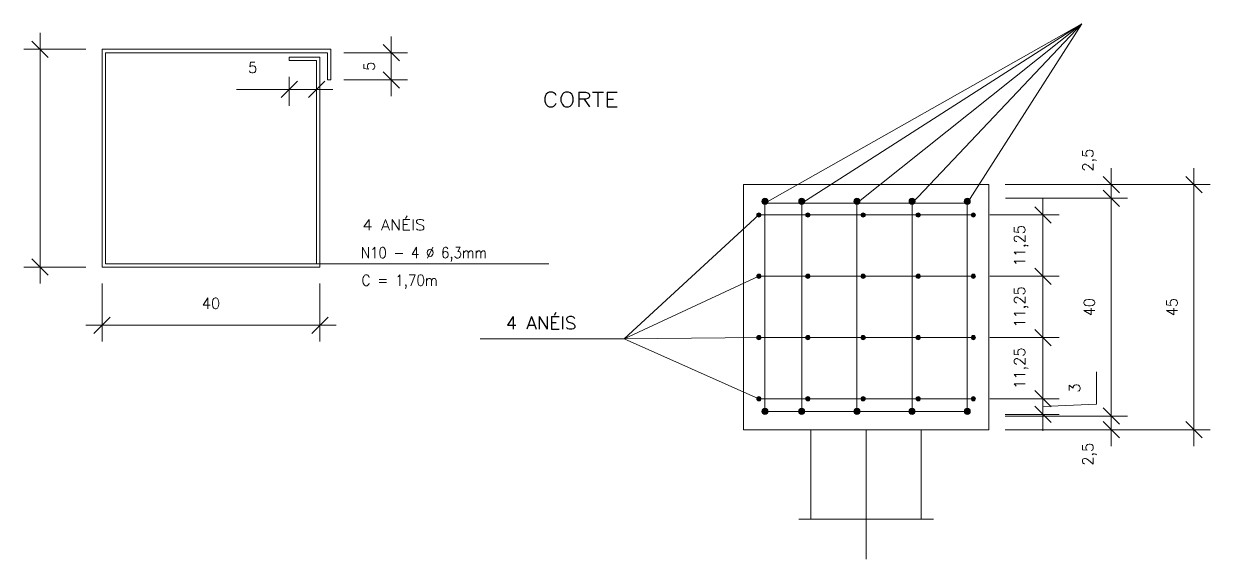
# Model space of a CAD drawing. Header units: metres. Extents: x 0 to 84, y 0 to 59.4.
# Drawn here: x 23.693 to 28.049, y 5.542 to 7.508 of the extents above; entities that cross this region are included whole.
import ezdxf
from ezdxf.enums import TextEntityAlignment as Align

# ---------------------------------------------------------------- set-up
doc = ezdxf.new("R2010")
doc.units = ezdxf.units.M
doc.linetypes.add('CENTER2', pattern=[0.84375, 0.5625, -0.09375, 0.09375, -0.09375])
for name, color, linetype, lineweight in [('COTA', 1, 'Continuous', 0), ('EIXOS', 1, 'CENTER2', 0), ('FERRO', 172, 'Continuous', 0), ('FERROVISTA', 27, 'Continuous', 0), ('FINAHATCH', 2, 'Continuous', 0), ('LINVISTA', 13, 'Continuous', 0), ('TEXTOFINO', 7, 'Continuous', 0), ('TEXTOMEDIO', 4, 'Continuous', 0)]:
    doc.layers.add(name, color=color, linetype=linetype, lineweight=lineweight)
doc.styles.add('CYPETXT', font='', dxfattribs={"height": 0.2})
doc.styles.get('CYPETXT').set_extended_font_data('romans')

msp = doc.modelspace()

# ---------------------------------------------------------------- hatches: boundary and pattern name
at = {"layer": 'FERRO'}
for points in [[(26.42583, 6.85597), (26.42578, 6.85695), (26.42566, 6.85792), (26.42544, 6.85888), (26.42515, 6.85982), (26.42477, 6.86072), (26.42432, 6.86159), (26.42379, 6.86242), (26.42319, 6.8632), (26.42253, 6.86392), (26.42181, 6.86459), (26.42103, 6.86519), (26.4202, 6.86571), (26.41933, 6.86617), (26.41842, 6.86654), (26.41749, 6.86684), (26.41653, 6.86705), (26.41556, 6.86718), (26.41458, 6.86722), (26.4136, 6.86718), (26.41262, 6.86705), (26.41166, 6.86684), (26.41073, 6.86654), (26.40982, 6.86617), (26.40895, 6.86571), (26.40812, 6.86519), (26.40734, 6.86459), (26.40662, 6.86392), (26.40596, 6.8632), (26.40536, 6.86242), (26.40483, 6.86159), (26.40438, 6.86072), (26.404, 6.85982), (26.40371, 6.85888), (26.4035, 6.85792), (26.40337, 6.85695), (26.40333, 6.85597), (26.40337, 6.85499), (26.4035, 6.85402), (26.40371, 6.85306), (26.404, 6.85212), (26.40438, 6.85122), (26.40483, 6.85034), (26.40536, 6.84952), (26.40596, 6.84874), (26.40662, 6.84801), (26.40734, 6.84735), (26.40812, 6.84675), (26.40895, 6.84623), (26.40982, 6.84577), (26.41073, 6.8454), (26.41166, 6.8451), (26.41262, 6.84489), (26.4136, 6.84476), (26.41458, 6.84472), (26.41556, 6.84476), (26.41653, 6.84489), (26.41749, 6.8451), (26.41842, 6.8454), (26.41933, 6.84577), (26.4202, 6.84623), (26.42103, 6.84675), (26.42181, 6.84735), (26.42253, 6.84801), (26.42319, 6.84874), (26.42379, 6.84952), (26.42432, 6.85034), (26.42477, 6.85122), (26.42515, 6.85212), (26.42544, 6.85306), (26.42566, 6.85402), (26.42578, 6.85499)], [(26.56083, 6.85597), (26.56078, 6.85695), (26.56066, 6.85792), (26.56044, 6.85888), (26.56015, 6.85982), (26.55977, 6.86072), (26.55932, 6.86159), (26.55879, 6.86242), (26.55819, 6.8632), (26.55753, 6.86392), (26.55681, 6.86459), (26.55603, 6.86519), (26.5552, 6.86571), (26.55433, 6.86617), (26.55342, 6.86654), (26.55249, 6.86684), (26.55153, 6.86705), (26.55056, 6.86718), (26.54958, 6.86722), (26.5486, 6.86718), (26.54762, 6.86705), (26.54666, 6.86684), (26.54573, 6.86654), (26.54482, 6.86617), (26.54395, 6.86571), (26.54312, 6.86519), (26.54234, 6.86459), (26.54162, 6.86392), (26.54096, 6.8632), (26.54036, 6.86242), (26.53983, 6.86159), (26.53938, 6.86072), (26.539, 6.85982), (26.53871, 6.85888), (26.5385, 6.85792), (26.53837, 6.85695), (26.53833, 6.85597), (26.53837, 6.85499), (26.5385, 6.85402), (26.53871, 6.85306), (26.539, 6.85212), (26.53938, 6.85122), (26.53983, 6.85034), (26.54036, 6.84952), (26.54096, 6.84874), (26.54162, 6.84801), (26.54234, 6.84735), (26.54312, 6.84675), (26.54395, 6.84623), (26.54482, 6.84577), (26.54573, 6.8454), (26.54666, 6.8451), (26.54762, 6.84489), (26.5486, 6.84476), (26.54958, 6.84472), (26.55056, 6.84476), (26.55153, 6.84489), (26.55249, 6.8451), (26.55342, 6.8454), (26.55433, 6.84577), (26.5552, 6.84623), (26.55603, 6.84675), (26.55681, 6.84735), (26.55753, 6.84801), (26.55819, 6.84874), (26.55879, 6.84952), (26.55932, 6.85034), (26.55977, 6.85122), (26.56015, 6.85212), (26.56044, 6.85306), (26.56066, 6.85402), (26.56078, 6.85499)], [(26.76333, 6.85597), (26.76328, 6.85695), (26.76316, 6.85792), (26.76294, 6.85888), (26.76265, 6.85982), (26.76227, 6.86072), (26.76182, 6.86159), (26.76129, 6.86242), (26.76069, 6.8632), (26.76003, 6.86392), (26.75931, 6.86459), (26.75853, 6.86519), (26.7577, 6.86571), (26.75683, 6.86617), (26.75592, 6.86654), (26.75499, 6.86684), (26.75403, 6.86705), (26.75306, 6.86718), (26.75208, 6.86722), (26.7511, 6.86718), (26.75012, 6.86705), (26.74916, 6.86684), (26.74823, 6.86654), (26.74732, 6.86617), (26.74645, 6.86571), (26.74562, 6.86519), (26.74484, 6.86459), (26.74412, 6.86392), (26.74346, 6.8632), (26.74286, 6.86242), (26.74233, 6.86159), (26.74188, 6.86072), (26.7415, 6.85982), (26.74121, 6.85888), (26.741, 6.85792), (26.74087, 6.85695), (26.74083, 6.85597), (26.74087, 6.85499), (26.741, 6.85402), (26.74121, 6.85306), (26.7415, 6.85212), (26.74188, 6.85122), (26.74233, 6.85034), (26.74286, 6.84952), (26.74346, 6.84874), (26.74412, 6.84801), (26.74484, 6.84735), (26.74562, 6.84675), (26.74645, 6.84623), (26.74732, 6.84577), (26.74823, 6.8454), (26.74916, 6.8451), (26.75012, 6.84489), (26.7511, 6.84476), (26.75208, 6.84472), (26.75306, 6.84476), (26.75403, 6.84489), (26.75499, 6.8451), (26.75592, 6.8454), (26.75683, 6.84577), (26.7577, 6.84623), (26.75853, 6.84675), (26.75931, 6.84735), (26.76003, 6.84801), (26.76069, 6.84874), (26.76129, 6.84952), (26.76182, 6.85034), (26.76227, 6.85122), (26.76265, 6.85212), (26.76294, 6.85306), (26.76316, 6.85402), (26.76328, 6.85499)], [(26.96583, 6.85597), (26.96578, 6.85695), (26.96566, 6.85792), (26.96544, 6.85888), (26.96515, 6.85982), (26.96477, 6.86072), (26.96432, 6.86159), (26.96379, 6.86242), (26.96319, 6.8632), (26.96253, 6.86392), (26.96181, 6.86459), (26.96103, 6.86519), (26.9602, 6.86571), (26.95933, 6.86617), (26.95842, 6.86654), (26.95749, 6.86684), (26.95653, 6.86705), (26.95556, 6.86718), (26.95458, 6.86722), (26.9536, 6.86718), (26.95262, 6.86705), (26.95166, 6.86684), (26.95073, 6.86654), (26.94982, 6.86617), (26.94895, 6.86571), (26.94812, 6.86519), (26.94734, 6.86459), (26.94662, 6.86392), (26.94596, 6.8632), (26.94536, 6.86242), (26.94483, 6.86159), (26.94438, 6.86072), (26.944, 6.85982), (26.94371, 6.85888), (26.9435, 6.85792), (26.94337, 6.85695), (26.94333, 6.85597), (26.94337, 6.85499), (26.9435, 6.85402), (26.94371, 6.85306), (26.944, 6.85212), (26.94438, 6.85122), (26.94483, 6.85034), (26.94536, 6.84952), (26.94596, 6.84874), (26.94662, 6.84801), (26.94734, 6.84735), (26.94812, 6.84675), (26.94895, 6.84623), (26.94982, 6.84577), (26.95073, 6.8454), (26.95166, 6.8451), (26.95262, 6.84489), (26.9536, 6.84476), (26.95458, 6.84472), (26.95556, 6.84476), (26.95653, 6.84489), (26.95749, 6.8451), (26.95842, 6.8454), (26.95933, 6.84577), (26.9602, 6.84623), (26.96103, 6.84675), (26.96181, 6.84735), (26.96253, 6.84801), (26.96319, 6.84874), (26.96379, 6.84952), (26.96432, 6.85034), (26.96477, 6.85122), (26.96515, 6.85212), (26.96544, 6.85306), (26.96566, 6.85402), (26.96578, 6.85499)], [(27.16833, 6.85597), (27.16828, 6.85695), (27.16816, 6.85792), (27.16794, 6.85888), (27.16765, 6.85982), (27.16727, 6.86072), (27.16682, 6.86159), (27.16629, 6.86242), (27.16569, 6.8632), (27.16503, 6.86392), (27.16431, 6.86459), (27.16353, 6.86519), (27.1627, 6.86571), (27.16183, 6.86617), (27.16092, 6.86654), (27.15999, 6.86684), (27.15903, 6.86705), (27.15806, 6.86718), (27.15708, 6.86722), (27.1561, 6.86718), (27.15512, 6.86705), (27.15416, 6.86684), (27.15323, 6.86654), (27.15232, 6.86617), (27.15145, 6.86571), (27.15062, 6.86519), (27.14984, 6.86459), (27.14912, 6.86392), (27.14846, 6.8632), (27.14786, 6.86242), (27.14733, 6.86159), (27.14688, 6.86072), (27.1465, 6.85982), (27.14621, 6.85888), (27.146, 6.85792), (27.14587, 6.85695), (27.14583, 6.85597), (27.14587, 6.85499), (27.146, 6.85402), (27.14621, 6.85306), (27.1465, 6.85212), (27.14688, 6.85122), (27.14733, 6.85034), (27.14786, 6.84952), (27.14846, 6.84874), (27.14912, 6.84801), (27.14984, 6.84735), (27.15062, 6.84675), (27.15145, 6.84623), (27.15232, 6.84577), (27.15323, 6.8454), (27.15416, 6.8451), (27.15512, 6.84489), (27.1561, 6.84476), (27.15708, 6.84472), (27.15806, 6.84476), (27.15903, 6.84489), (27.15999, 6.8451), (27.16092, 6.8454), (27.16183, 6.84577), (27.1627, 6.84623), (27.16353, 6.84675), (27.16431, 6.84735), (27.16503, 6.84801), (27.16569, 6.84874), (27.16629, 6.84952), (27.16682, 6.85034), (27.16727, 6.85122), (27.16765, 6.85212), (27.16794, 6.85306), (27.16816, 6.85402), (27.16828, 6.85499)], [(26.39995, 6.8059), (26.39992, 6.80659), (26.39983, 6.80727), (26.39968, 6.80794), (26.39948, 6.80859), (26.39921, 6.80923), (26.3989, 6.80984), (26.39853, 6.81042), (26.39811, 6.81096), (26.39764, 6.81147), (26.39714, 6.81193), (26.39659, 6.81235), (26.39601, 6.81272), (26.3954, 6.81304), (26.39477, 6.8133), (26.39411, 6.81351), (26.39344, 6.81366), (26.39276, 6.81375), (26.39208, 6.81378), (26.39139, 6.81375), (26.39071, 6.81366), (26.39004, 6.81351), (26.38938, 6.8133), (26.38875, 6.81304), (26.38814, 6.81272), (26.38756, 6.81235), (26.38701, 6.81193), (26.38651, 6.81147), (26.38604, 6.81096), (26.38563, 6.81042), (26.38526, 6.80984), (26.38494, 6.80923), (26.38468, 6.80859), (26.38447, 6.80794), (26.38432, 6.80727), (26.38423, 6.80659), (26.3842, 6.8059), (26.38423, 6.80521), (26.38432, 6.80453), (26.38447, 6.80386), (26.38468, 6.80321), (26.38494, 6.80257), (26.38526, 6.80196), (26.38563, 6.80138), (26.38604, 6.80084), (26.38651, 6.80033), (26.38701, 6.79987), (26.38756, 6.79945), (26.38814, 6.79908), (26.38875, 6.79876), (26.38938, 6.7985), (26.39004, 6.79829), (26.39071, 6.79815), (26.39139, 6.79806), (26.39208, 6.79803), (26.39276, 6.79806), (26.39344, 6.79815), (26.39411, 6.79829), (26.39477, 6.7985), (26.3954, 6.79876), (26.39601, 6.79908), (26.39659, 6.79945), (26.39714, 6.79987), (26.39764, 6.80033), (26.39811, 6.80084), (26.39853, 6.80138), (26.3989, 6.80196), (26.39921, 6.80257), (26.39948, 6.80321), (26.39968, 6.80386), (26.39983, 6.80453), (26.39992, 6.80521)], [(26.57995, 6.8059), (26.57992, 6.80659), (26.57983, 6.80727), (26.57968, 6.80794), (26.57948, 6.80859), (26.57921, 6.80923), (26.5789, 6.80984), (26.57853, 6.81042), (26.57811, 6.81096), (26.57764, 6.81147), (26.57714, 6.81193), (26.57659, 6.81235), (26.57601, 6.81272), (26.5754, 6.81304), (26.57477, 6.8133), (26.57411, 6.81351), (26.57344, 6.81366), (26.57276, 6.81375), (26.57208, 6.81378), (26.57139, 6.81375), (26.57071, 6.81366), (26.57004, 6.81351), (26.56938, 6.8133), (26.56875, 6.81304), (26.56814, 6.81272), (26.56756, 6.81235), (26.56701, 6.81193), (26.56651, 6.81147), (26.56604, 6.81096), (26.56563, 6.81042), (26.56526, 6.80984), (26.56494, 6.80923), (26.56468, 6.80859), (26.56447, 6.80794), (26.56432, 6.80727), (26.56423, 6.80659), (26.5642, 6.8059), (26.56423, 6.80521), (26.56432, 6.80453), (26.56447, 6.80386), (26.56468, 6.80321), (26.56494, 6.80257), (26.56526, 6.80196), (26.56563, 6.80138), (26.56604, 6.80084), (26.56651, 6.80033), (26.56701, 6.79987), (26.56756, 6.79945), (26.56814, 6.79908), (26.56875, 6.79876), (26.56938, 6.7985), (26.57004, 6.79829), (26.57071, 6.79815), (26.57139, 6.79806), (26.57208, 6.79803), (26.57276, 6.79806), (26.57344, 6.79815), (26.57411, 6.79829), (26.57477, 6.7985), (26.5754, 6.79876), (26.57601, 6.79908), (26.57659, 6.79945), (26.57714, 6.79987), (26.57764, 6.80033), (26.57811, 6.80084), (26.57853, 6.80138), (26.5789, 6.80196), (26.57921, 6.80257), (26.57948, 6.80321), (26.57968, 6.80386), (26.57983, 6.80453), (26.57992, 6.80521)], [(26.78245, 6.8059), (26.78242, 6.80659), (26.78233, 6.80727), (26.78218, 6.80794), (26.78198, 6.80859), (26.78171, 6.80923), (26.7814, 6.80984), (26.78103, 6.81042), (26.78061, 6.81096), (26.78014, 6.81147), (26.77964, 6.81193), (26.77909, 6.81235), (26.77851, 6.81272), (26.7779, 6.81304), (26.77727, 6.8133), (26.77661, 6.81351), (26.77594, 6.81366), (26.77526, 6.81375), (26.77458, 6.81378), (26.77389, 6.81375), (26.77321, 6.81366), (26.77254, 6.81351), (26.77188, 6.8133), (26.77125, 6.81304), (26.77064, 6.81272), (26.77006, 6.81235), (26.76951, 6.81193), (26.76901, 6.81147), (26.76854, 6.81096), (26.76813, 6.81042), (26.76776, 6.80984), (26.76744, 6.80923), (26.76718, 6.80859), (26.76697, 6.80794), (26.76682, 6.80727), (26.76673, 6.80659), (26.7667, 6.8059), (26.76673, 6.80521), (26.76682, 6.80453), (26.76697, 6.80386), (26.76718, 6.80321), (26.76744, 6.80257), (26.76776, 6.80196), (26.76813, 6.80138), (26.76854, 6.80084), (26.76901, 6.80033), (26.76951, 6.79987), (26.77006, 6.79945), (26.77064, 6.79908), (26.77125, 6.79876), (26.77188, 6.7985), (26.77254, 6.79829), (26.77321, 6.79815), (26.77389, 6.79806), (26.77458, 6.79803), (26.77526, 6.79806), (26.77594, 6.79815), (26.77661, 6.79829), (26.77727, 6.7985), (26.7779, 6.79876), (26.77851, 6.79908), (26.77909, 6.79945), (26.77964, 6.79987), (26.78014, 6.80033), (26.78061, 6.80084), (26.78103, 6.80138), (26.7814, 6.80196), (26.78171, 6.80257), (26.78198, 6.80321), (26.78218, 6.80386), (26.78233, 6.80453), (26.78242, 6.80521)], [(26.98495, 6.8059), (26.98492, 6.80659), (26.98483, 6.80727), (26.98468, 6.80794), (26.98448, 6.80859), (26.98421, 6.80923), (26.9839, 6.80984), (26.98353, 6.81042), (26.98311, 6.81096), (26.98264, 6.81147), (26.98214, 6.81193), (26.98159, 6.81235), (26.98101, 6.81272), (26.9804, 6.81304), (26.97977, 6.8133), (26.97911, 6.81351), (26.97844, 6.81366), (26.97776, 6.81375), (26.97708, 6.81378), (26.97639, 6.81375), (26.97571, 6.81366), (26.97504, 6.81351), (26.97438, 6.8133), (26.97375, 6.81304), (26.97314, 6.81272), (26.97256, 6.81235), (26.97201, 6.81193), (26.97151, 6.81147), (26.97104, 6.81096), (26.97063, 6.81042), (26.97026, 6.80984), (26.96994, 6.80923), (26.96968, 6.80859), (26.96947, 6.80794), (26.96932, 6.80727), (26.96923, 6.80659), (26.9692, 6.8059), (26.96923, 6.80521), (26.96932, 6.80453), (26.96947, 6.80386), (26.96968, 6.80321), (26.96994, 6.80257), (26.97026, 6.80196), (26.97063, 6.80138), (26.97104, 6.80084), (26.97151, 6.80033), (26.97201, 6.79987), (26.97256, 6.79945), (26.97314, 6.79908), (26.97375, 6.79876), (26.97438, 6.7985), (26.97504, 6.79829), (26.97571, 6.79815), (26.97639, 6.79806), (26.97708, 6.79803), (26.97776, 6.79806), (26.97844, 6.79815), (26.97911, 6.79829), (26.97977, 6.7985), (26.9804, 6.79876), (26.98101, 6.79908), (26.98159, 6.79945), (26.98214, 6.79987), (26.98264, 6.80033), (26.98311, 6.80084), (26.98353, 6.80138), (26.9839, 6.80196), (26.98421, 6.80257), (26.98448, 6.80321), (26.98468, 6.80386), (26.98483, 6.80453), (26.98492, 6.80521)], [(27.18745, 6.8059), (27.18742, 6.80659), (27.18733, 6.80727), (27.18718, 6.80794), (27.18698, 6.80859), (27.18671, 6.80923), (27.1864, 6.80984), (27.18603, 6.81042), (27.18561, 6.81096), (27.18514, 6.81147), (27.18464, 6.81193), (27.18409, 6.81235), (27.18351, 6.81272), (27.1829, 6.81304), (27.18227, 6.8133), (27.18161, 6.81351), (27.18094, 6.81366), (27.18026, 6.81375), (27.17958, 6.81378), (27.17889, 6.81375), (27.17821, 6.81366), (27.17754, 6.81351), (27.17688, 6.8133), (27.17625, 6.81304), (27.17564, 6.81272), (27.17506, 6.81235), (27.17451, 6.81193), (27.17401, 6.81147), (27.17354, 6.81096), (27.17313, 6.81042), (27.17276, 6.80984), (27.17244, 6.80923), (27.17218, 6.80859), (27.17197, 6.80794), (27.17182, 6.80727), (27.17173, 6.80659), (27.1717, 6.8059), (27.17173, 6.80521), (27.17182, 6.80453), (27.17197, 6.80386), (27.17218, 6.80321), (27.17244, 6.80257), (27.17276, 6.80196), (27.17313, 6.80138), (27.17354, 6.80084), (27.17401, 6.80033), (27.17451, 6.79987), (27.17506, 6.79945), (27.17564, 6.79908), (27.17625, 6.79876), (27.17688, 6.7985), (27.17754, 6.79829), (27.17821, 6.79815), (27.17889, 6.79806), (27.17958, 6.79803), (27.18026, 6.79806), (27.18094, 6.79815), (27.18161, 6.79829), (27.18227, 6.7985), (27.1829, 6.79876), (27.18351, 6.79908), (27.18409, 6.79945), (27.18464, 6.79987), (27.18514, 6.80033), (27.18561, 6.80084), (27.18603, 6.80138), (27.1864, 6.80196), (27.18671, 6.80257), (27.18698, 6.80321), (27.18718, 6.80386), (27.18733, 6.80453), (27.18742, 6.80521)], [(26.39995, 6.5809), (26.39992, 6.58159), (26.39983, 6.58227), (26.39968, 6.58294), (26.39948, 6.58359), (26.39921, 6.58423), (26.3989, 6.58484), (26.39853, 6.58542), (26.39811, 6.58596), (26.39764, 6.58647), (26.39714, 6.58693), (26.39659, 6.58735), (26.39601, 6.58772), (26.3954, 6.58804), (26.39477, 6.5883), (26.39411, 6.58851), (26.39344, 6.58866), (26.39276, 6.58875), (26.39208, 6.58878), (26.39139, 6.58875), (26.39071, 6.58866), (26.39004, 6.58851), (26.38938, 6.5883), (26.38875, 6.58804), (26.38814, 6.58772), (26.38756, 6.58735), (26.38701, 6.58693), (26.38651, 6.58647), (26.38604, 6.58596), (26.38563, 6.58542), (26.38526, 6.58484), (26.38494, 6.58423), (26.38468, 6.58359), (26.38447, 6.58294), (26.38432, 6.58227), (26.38423, 6.58159), (26.3842, 6.5809), (26.38423, 6.58021), (26.38432, 6.57953), (26.38447, 6.57886), (26.38468, 6.57821), (26.38494, 6.57757), (26.38526, 6.57696), (26.38563, 6.57638), (26.38604, 6.57584), (26.38651, 6.57533), (26.38701, 6.57487), (26.38756, 6.57445), (26.38814, 6.57408), (26.38875, 6.57376), (26.38938, 6.5735), (26.39004, 6.57329), (26.39071, 6.57315), (26.39139, 6.57306), (26.39208, 6.57303), (26.39276, 6.57306), (26.39344, 6.57315), (26.39411, 6.57329), (26.39477, 6.5735), (26.3954, 6.57376), (26.39601, 6.57408), (26.39659, 6.57445), (26.39714, 6.57487), (26.39764, 6.57533), (26.39811, 6.57584), (26.39853, 6.57638), (26.3989, 6.57696), (26.39921, 6.57757), (26.39948, 6.57821), (26.39968, 6.57886), (26.39983, 6.57953), (26.39992, 6.58021)], [(26.57995, 6.5809), (26.57992, 6.58159), (26.57983, 6.58227), (26.57968, 6.58294), (26.57948, 6.58359), (26.57921, 6.58423), (26.5789, 6.58484), (26.57853, 6.58542), (26.57811, 6.58596), (26.57764, 6.58647), (26.57714, 6.58693), (26.57659, 6.58735), (26.57601, 6.58772), (26.5754, 6.58804), (26.57477, 6.5883), (26.57411, 6.58851), (26.57344, 6.58866), (26.57276, 6.58875), (26.57208, 6.58878), (26.57139, 6.58875), (26.57071, 6.58866), (26.57004, 6.58851), (26.56938, 6.5883), (26.56875, 6.58804), (26.56814, 6.58772), (26.56756, 6.58735), (26.56701, 6.58693), (26.56651, 6.58647), (26.56604, 6.58596), (26.56563, 6.58542), (26.56526, 6.58484), (26.56494, 6.58423), (26.56468, 6.58359), (26.56447, 6.58294), (26.56432, 6.58227), (26.56423, 6.58159), (26.5642, 6.5809), (26.56423, 6.58021), (26.56432, 6.57953), (26.56447, 6.57886), (26.56468, 6.57821), (26.56494, 6.57757), (26.56526, 6.57696), (26.56563, 6.57638), (26.56604, 6.57584), (26.56651, 6.57533), (26.56701, 6.57487), (26.56756, 6.57445), (26.56814, 6.57408), (26.56875, 6.57376), (26.56938, 6.5735), (26.57004, 6.57329), (26.57071, 6.57315), (26.57139, 6.57306), (26.57208, 6.57303), (26.57276, 6.57306), (26.57344, 6.57315), (26.57411, 6.57329), (26.57477, 6.5735), (26.5754, 6.57376), (26.57601, 6.57408), (26.57659, 6.57445), (26.57714, 6.57487), (26.57764, 6.57533), (26.57811, 6.57584), (26.57853, 6.57638), (26.5789, 6.57696), (26.57921, 6.57757), (26.57948, 6.57821), (26.57968, 6.57886), (26.57983, 6.57953), (26.57992, 6.58021)], [(26.78245, 6.5809), (26.78242, 6.58159), (26.78233, 6.58227), (26.78218, 6.58294), (26.78198, 6.58359), (26.78171, 6.58423), (26.7814, 6.58484), (26.78103, 6.58542), (26.78061, 6.58596), (26.78014, 6.58647), (26.77964, 6.58693), (26.77909, 6.58735), (26.77851, 6.58772), (26.7779, 6.58804), (26.77727, 6.5883), (26.77661, 6.58851), (26.77594, 6.58866), (26.77526, 6.58875), (26.77458, 6.58878), (26.77389, 6.58875), (26.77321, 6.58866), (26.77254, 6.58851), (26.77188, 6.5883), (26.77125, 6.58804), (26.77064, 6.58772), (26.77006, 6.58735), (26.76951, 6.58693), (26.76901, 6.58647), (26.76854, 6.58596), (26.76813, 6.58542), (26.76776, 6.58484), (26.76744, 6.58423), (26.76718, 6.58359), (26.76697, 6.58294), (26.76682, 6.58227), (26.76673, 6.58159), (26.7667, 6.5809), (26.76673, 6.58021), (26.76682, 6.57953), (26.76697, 6.57886), (26.76718, 6.57821), (26.76744, 6.57757), (26.76776, 6.57696), (26.76813, 6.57638), (26.76854, 6.57584), (26.76901, 6.57533), (26.76951, 6.57487), (26.77006, 6.57445), (26.77064, 6.57408), (26.77125, 6.57376), (26.77188, 6.5735), (26.77254, 6.57329), (26.77321, 6.57315), (26.77389, 6.57306), (26.77458, 6.57303), (26.77526, 6.57306), (26.77594, 6.57315), (26.77661, 6.57329), (26.77727, 6.5735), (26.7779, 6.57376), (26.77851, 6.57408), (26.77909, 6.57445), (26.77964, 6.57487), (26.78014, 6.57533), (26.78061, 6.57584), (26.78103, 6.57638), (26.7814, 6.57696), (26.78171, 6.57757), (26.78198, 6.57821), (26.78218, 6.57886), (26.78233, 6.57953), (26.78242, 6.58021)], [(26.98495, 6.5809), (26.98492, 6.58159), (26.98483, 6.58227), (26.98468, 6.58294), (26.98448, 6.58359), (26.98421, 6.58423), (26.9839, 6.58484), (26.98353, 6.58542), (26.98311, 6.58596), (26.98264, 6.58647), (26.98214, 6.58693), (26.98159, 6.58735), (26.98101, 6.58772), (26.9804, 6.58804), (26.97977, 6.5883), (26.97911, 6.58851), (26.97844, 6.58866), (26.97776, 6.58875), (26.97708, 6.58878), (26.97639, 6.58875), (26.97571, 6.58866), (26.97504, 6.58851), (26.97438, 6.5883), (26.97375, 6.58804), (26.97314, 6.58772), (26.97256, 6.58735), (26.97201, 6.58693), (26.97151, 6.58647), (26.97104, 6.58596), (26.97063, 6.58542), (26.97026, 6.58484), (26.96994, 6.58423), (26.96968, 6.58359), (26.96947, 6.58294), (26.96932, 6.58227), (26.96923, 6.58159), (26.9692, 6.5809), (26.96923, 6.58021), (26.96932, 6.57953), (26.96947, 6.57886), (26.96968, 6.57821), (26.96994, 6.57757), (26.97026, 6.57696), (26.97063, 6.57638), (26.97104, 6.57584), (26.97151, 6.57533), (26.97201, 6.57487), (26.97256, 6.57445), (26.97314, 6.57408), (26.97375, 6.57376), (26.97438, 6.5735), (26.97504, 6.57329), (26.97571, 6.57315), (26.97639, 6.57306), (26.97708, 6.57303), (26.97776, 6.57306), (26.97844, 6.57315), (26.97911, 6.57329), (26.97977, 6.5735), (26.9804, 6.57376), (26.98101, 6.57408), (26.98159, 6.57445), (26.98214, 6.57487), (26.98264, 6.57533), (26.98311, 6.57584), (26.98353, 6.57638), (26.9839, 6.57696), (26.98421, 6.57757), (26.98448, 6.57821), (26.98468, 6.57886), (26.98483, 6.57953), (26.98492, 6.58021)], [(27.18745, 6.5809), (27.18742, 6.58159), (27.18733, 6.58227), (27.18718, 6.58294), (27.18698, 6.58359), (27.18671, 6.58423), (27.1864, 6.58484), (27.18603, 6.58542), (27.18561, 6.58596), (27.18514, 6.58647), (27.18464, 6.58693), (27.18409, 6.58735), (27.18351, 6.58772), (27.1829, 6.58804), (27.18227, 6.5883), (27.18161, 6.58851), (27.18094, 6.58866), (27.18026, 6.58875), (27.17958, 6.58878), (27.17889, 6.58875), (27.17821, 6.58866), (27.17754, 6.58851), (27.17688, 6.5883), (27.17625, 6.58804), (27.17564, 6.58772), (27.17506, 6.58735), (27.17451, 6.58693), (27.17401, 6.58647), (27.17354, 6.58596), (27.17313, 6.58542), (27.17276, 6.58484), (27.17244, 6.58423), (27.17218, 6.58359), (27.17197, 6.58294), (27.17182, 6.58227), (27.17173, 6.58159), (27.1717, 6.5809), (27.17173, 6.58021), (27.17182, 6.57953), (27.17197, 6.57886), (27.17218, 6.57821), (27.17244, 6.57757), (27.17276, 6.57696), (27.17313, 6.57638), (27.17354, 6.57584), (27.17401, 6.57533), (27.17451, 6.57487), (27.17506, 6.57445), (27.17564, 6.57408), (27.17625, 6.57376), (27.17688, 6.5735), (27.17754, 6.57329), (27.17821, 6.57315), (27.17889, 6.57306), (27.17958, 6.57303), (27.18026, 6.57306), (27.18094, 6.57315), (27.18161, 6.57329), (27.18227, 6.5735), (27.1829, 6.57376), (27.18351, 6.57408), (27.18409, 6.57445), (27.18464, 6.57487), (27.18514, 6.57533), (27.18561, 6.57584), (27.18603, 6.57638), (27.1864, 6.57696), (27.18671, 6.57757), (27.18698, 6.57821), (27.18718, 6.57886), (27.18733, 6.57953), (27.18742, 6.58021)], [(26.39995, 6.3559), (26.39992, 6.35659), (26.39983, 6.35727), (26.39968, 6.35794), (26.39948, 6.35859), (26.39921, 6.35923), (26.3989, 6.35984), (26.39853, 6.36042), (26.39811, 6.36096), (26.39764, 6.36147), (26.39714, 6.36193), (26.39659, 6.36235), (26.39601, 6.36272), (26.3954, 6.36304), (26.39477, 6.3633), (26.39411, 6.36351), (26.39344, 6.36366), (26.39276, 6.36375), (26.39208, 6.36378), (26.39139, 6.36375), (26.39071, 6.36366), (26.39004, 6.36351), (26.38938, 6.3633), (26.38875, 6.36304), (26.38814, 6.36272), (26.38756, 6.36235), (26.38701, 6.36193), (26.38651, 6.36147), (26.38604, 6.36096), (26.38563, 6.36042), (26.38526, 6.35984), (26.38494, 6.35923), (26.38468, 6.35859), (26.38447, 6.35794), (26.38432, 6.35727), (26.38423, 6.35659), (26.3842, 6.3559), (26.38423, 6.35521), (26.38432, 6.35453), (26.38447, 6.35386), (26.38468, 6.35321), (26.38494, 6.35257), (26.38526, 6.35196), (26.38563, 6.35138), (26.38604, 6.35084), (26.38651, 6.35033), (26.38701, 6.34987), (26.38756, 6.34945), (26.38814, 6.34908), (26.38875, 6.34876), (26.38938, 6.3485), (26.39004, 6.34829), (26.39071, 6.34815), (26.39139, 6.34806), (26.39208, 6.34803), (26.39276, 6.34806), (26.39344, 6.34815), (26.39411, 6.34829), (26.39477, 6.3485), (26.3954, 6.34876), (26.39601, 6.34908), (26.39659, 6.34945), (26.39714, 6.34987), (26.39764, 6.35033), (26.39811, 6.35084), (26.39853, 6.35138), (26.3989, 6.35196), (26.39921, 6.35257), (26.39948, 6.35321), (26.39968, 6.35386), (26.39983, 6.35453), (26.39992, 6.35521)], [(26.57995, 6.3559), (26.57992, 6.35659), (26.57983, 6.35727), (26.57968, 6.35794), (26.57948, 6.35859), (26.57921, 6.35923), (26.5789, 6.35984), (26.57853, 6.36042), (26.57811, 6.36096), (26.57764, 6.36147), (26.57714, 6.36193), (26.57659, 6.36235), (26.57601, 6.36272), (26.5754, 6.36304), (26.57477, 6.3633), (26.57411, 6.36351), (26.57344, 6.36366), (26.57276, 6.36375), (26.57208, 6.36378), (26.57139, 6.36375), (26.57071, 6.36366), (26.57004, 6.36351), (26.56938, 6.3633), (26.56875, 6.36304), (26.56814, 6.36272), (26.56756, 6.36235), (26.56701, 6.36193), (26.56651, 6.36147), (26.56604, 6.36096), (26.56563, 6.36042), (26.56526, 6.35984), (26.56494, 6.35923), (26.56468, 6.35859), (26.56447, 6.35794), (26.56432, 6.35727), (26.56423, 6.35659), (26.5642, 6.3559), (26.56423, 6.35521), (26.56432, 6.35453), (26.56447, 6.35386), (26.56468, 6.35321), (26.56494, 6.35257), (26.56526, 6.35196), (26.56563, 6.35138), (26.56604, 6.35084), (26.56651, 6.35033), (26.56701, 6.34987), (26.56756, 6.34945), (26.56814, 6.34908), (26.56875, 6.34876), (26.56938, 6.3485), (26.57004, 6.34829), (26.57071, 6.34815), (26.57139, 6.34806), (26.57208, 6.34803), (26.57276, 6.34806), (26.57344, 6.34815), (26.57411, 6.34829), (26.57477, 6.3485), (26.5754, 6.34876), (26.57601, 6.34908), (26.57659, 6.34945), (26.57714, 6.34987), (26.57764, 6.35033), (26.57811, 6.35084), (26.57853, 6.35138), (26.5789, 6.35196), (26.57921, 6.35257), (26.57948, 6.35321), (26.57968, 6.35386), (26.57983, 6.35453), (26.57992, 6.35521)], [(26.78245, 6.3559), (26.78242, 6.35659), (26.78233, 6.35727), (26.78218, 6.35794), (26.78198, 6.35859), (26.78171, 6.35923), (26.7814, 6.35984), (26.78103, 6.36042), (26.78061, 6.36096), (26.78014, 6.36147), (26.77964, 6.36193), (26.77909, 6.36235), (26.77851, 6.36272), (26.7779, 6.36304), (26.77727, 6.3633), (26.77661, 6.36351), (26.77594, 6.36366), (26.77526, 6.36375), (26.77458, 6.36378), (26.77389, 6.36375), (26.77321, 6.36366), (26.77254, 6.36351), (26.77188, 6.3633), (26.77125, 6.36304), (26.77064, 6.36272), (26.77006, 6.36235), (26.76951, 6.36193), (26.76901, 6.36147), (26.76854, 6.36096), (26.76813, 6.36042), (26.76776, 6.35984), (26.76744, 6.35923), (26.76718, 6.35859), (26.76697, 6.35794), (26.76682, 6.35727), (26.76673, 6.35659), (26.7667, 6.3559), (26.76673, 6.35521), (26.76682, 6.35453), (26.76697, 6.35386), (26.76718, 6.35321), (26.76744, 6.35257), (26.76776, 6.35196), (26.76813, 6.35138), (26.76854, 6.35084), (26.76901, 6.35033), (26.76951, 6.34987), (26.77006, 6.34945), (26.77064, 6.34908), (26.77125, 6.34876), (26.77188, 6.3485), (26.77254, 6.34829), (26.77321, 6.34815), (26.77389, 6.34806), (26.77458, 6.34803), (26.77526, 6.34806), (26.77594, 6.34815), (26.77661, 6.34829), (26.77727, 6.3485), (26.7779, 6.34876), (26.77851, 6.34908), (26.77909, 6.34945), (26.77964, 6.34987), (26.78014, 6.35033), (26.78061, 6.35084), (26.78103, 6.35138), (26.7814, 6.35196), (26.78171, 6.35257), (26.78198, 6.35321), (26.78218, 6.35386), (26.78233, 6.35453), (26.78242, 6.35521)], [(26.98495, 6.3559), (26.98492, 6.35659), (26.98483, 6.35727), (26.98468, 6.35794), (26.98448, 6.35859), (26.98421, 6.35923), (26.9839, 6.35984), (26.98353, 6.36042), (26.98311, 6.36096), (26.98264, 6.36147), (26.98214, 6.36193), (26.98159, 6.36235), (26.98101, 6.36272), (26.9804, 6.36304), (26.97977, 6.3633), (26.97911, 6.36351), (26.97844, 6.36366), (26.97776, 6.36375), (26.97708, 6.36378), (26.97639, 6.36375), (26.97571, 6.36366), (26.97504, 6.36351), (26.97438, 6.3633), (26.97375, 6.36304), (26.97314, 6.36272), (26.97256, 6.36235), (26.97201, 6.36193), (26.97151, 6.36147), (26.97104, 6.36096), (26.97063, 6.36042), (26.97026, 6.35984), (26.96994, 6.35923), (26.96968, 6.35859), (26.96947, 6.35794), (26.96932, 6.35727), (26.96923, 6.35659), (26.9692, 6.3559), (26.96923, 6.35521), (26.96932, 6.35453), (26.96947, 6.35386), (26.96968, 6.35321), (26.96994, 6.35257), (26.97026, 6.35196), (26.97063, 6.35138), (26.97104, 6.35084), (26.97151, 6.35033), (26.97201, 6.34987), (26.97256, 6.34945), (26.97314, 6.34908), (26.97375, 6.34876), (26.97438, 6.3485), (26.97504, 6.34829), (26.97571, 6.34815), (26.97639, 6.34806), (26.97708, 6.34803), (26.97776, 6.34806), (26.97844, 6.34815), (26.97911, 6.34829), (26.97977, 6.3485), (26.9804, 6.34876), (26.98101, 6.34908), (26.98159, 6.34945), (26.98214, 6.34987), (26.98264, 6.35033), (26.98311, 6.35084), (26.98353, 6.35138), (26.9839, 6.35196), (26.98421, 6.35257), (26.98448, 6.35321), (26.98468, 6.35386), (26.98483, 6.35453), (26.98492, 6.35521)], [(27.18745, 6.3559), (27.18742, 6.35659), (27.18733, 6.35727), (27.18718, 6.35794), (27.18698, 6.35859), (27.18671, 6.35923), (27.1864, 6.35984), (27.18603, 6.36042), (27.18561, 6.36096), (27.18514, 6.36147), (27.18464, 6.36193), (27.18409, 6.36235), (27.18351, 6.36272), (27.1829, 6.36304), (27.18227, 6.3633), (27.18161, 6.36351), (27.18094, 6.36366), (27.18026, 6.36375), (27.17958, 6.36378), (27.17889, 6.36375), (27.17821, 6.36366), (27.17754, 6.36351), (27.17688, 6.3633), (27.17625, 6.36304), (27.17564, 6.36272), (27.17506, 6.36235), (27.17451, 6.36193), (27.17401, 6.36147), (27.17354, 6.36096), (27.17313, 6.36042), (27.17276, 6.35984), (27.17244, 6.35923), (27.17218, 6.35859), (27.17197, 6.35794), (27.17182, 6.35727), (27.17173, 6.35659), (27.1717, 6.3559), (27.17173, 6.35521), (27.17182, 6.35453), (27.17197, 6.35386), (27.17218, 6.35321), (27.17244, 6.35257), (27.17276, 6.35196), (27.17313, 6.35138), (27.17354, 6.35084), (27.17401, 6.35033), (27.17451, 6.34987), (27.17506, 6.34945), (27.17564, 6.34908), (27.17625, 6.34876), (27.17688, 6.3485), (27.17754, 6.34829), (27.17821, 6.34815), (27.17889, 6.34806), (27.17958, 6.34803), (27.18026, 6.34806), (27.18094, 6.34815), (27.18161, 6.34829), (27.18227, 6.3485), (27.1829, 6.34876), (27.18351, 6.34908), (27.18409, 6.34945), (27.18464, 6.34987), (27.18514, 6.35033), (27.18561, 6.35084), (27.18603, 6.35138), (27.1864, 6.35196), (27.18671, 6.35257), (27.18698, 6.35321), (27.18718, 6.35386), (27.18733, 6.35453), (27.18742, 6.35521)], [(26.39995, 6.1309), (26.39992, 6.13159), (26.39983, 6.13227), (26.39968, 6.13294), (26.39948, 6.13359), (26.39921, 6.13423), (26.3989, 6.13484), (26.39853, 6.13542), (26.39811, 6.13596), (26.39764, 6.13647), (26.39714, 6.13693), (26.39659, 6.13735), (26.39601, 6.13772), (26.3954, 6.13804), (26.39477, 6.1383), (26.39411, 6.13851), (26.39344, 6.13866), (26.39276, 6.13875), (26.39208, 6.13878), (26.39139, 6.13875), (26.39071, 6.13866), (26.39004, 6.13851), (26.38938, 6.1383), (26.38875, 6.13804), (26.38814, 6.13772), (26.38756, 6.13735), (26.38701, 6.13693), (26.38651, 6.13647), (26.38604, 6.13596), (26.38563, 6.13542), (26.38526, 6.13484), (26.38494, 6.13423), (26.38468, 6.13359), (26.38447, 6.13294), (26.38432, 6.13227), (26.38423, 6.13159), (26.3842, 6.1309), (26.38423, 6.13021), (26.38432, 6.12953), (26.38447, 6.12886), (26.38468, 6.12821), (26.38494, 6.12757), (26.38526, 6.12696), (26.38563, 6.12638), (26.38604, 6.12584), (26.38651, 6.12533), (26.38701, 6.12487), (26.38756, 6.12445), (26.38814, 6.12408), (26.38875, 6.12376), (26.38938, 6.1235), (26.39004, 6.12329), (26.39071, 6.12315), (26.39139, 6.12306), (26.39208, 6.12303), (26.39276, 6.12306), (26.39344, 6.12315), (26.39411, 6.12329), (26.39477, 6.1235), (26.3954, 6.12376), (26.39601, 6.12408), (26.39659, 6.12445), (26.39714, 6.12487), (26.39764, 6.12533), (26.39811, 6.12584), (26.39853, 6.12638), (26.3989, 6.12696), (26.39921, 6.12757), (26.39948, 6.12821), (26.39968, 6.12886), (26.39983, 6.12953), (26.39992, 6.13021)], [(26.57995, 6.1309), (26.57992, 6.13159), (26.57983, 6.13227), (26.57968, 6.13294), (26.57948, 6.13359), (26.57921, 6.13423), (26.5789, 6.13484), (26.57853, 6.13542), (26.57811, 6.13596), (26.57764, 6.13647), (26.57714, 6.13693), (26.57659, 6.13735), (26.57601, 6.13772), (26.5754, 6.13804), (26.57477, 6.1383), (26.57411, 6.13851), (26.57344, 6.13866), (26.57276, 6.13875), (26.57208, 6.13878), (26.57139, 6.13875), (26.57071, 6.13866), (26.57004, 6.13851), (26.56938, 6.1383), (26.56875, 6.13804), (26.56814, 6.13772), (26.56756, 6.13735), (26.56701, 6.13693), (26.56651, 6.13647), (26.56604, 6.13596), (26.56563, 6.13542), (26.56526, 6.13484), (26.56494, 6.13423), (26.56468, 6.13359), (26.56447, 6.13294), (26.56432, 6.13227), (26.56423, 6.13159), (26.5642, 6.1309), (26.56423, 6.13021), (26.56432, 6.12953), (26.56447, 6.12886), (26.56468, 6.12821), (26.56494, 6.12757), (26.56526, 6.12696), (26.56563, 6.12638), (26.56604, 6.12584), (26.56651, 6.12533), (26.56701, 6.12487), (26.56756, 6.12445), (26.56814, 6.12408), (26.56875, 6.12376), (26.56938, 6.1235), (26.57004, 6.12329), (26.57071, 6.12315), (26.57139, 6.12306), (26.57208, 6.12303), (26.57276, 6.12306), (26.57344, 6.12315), (26.57411, 6.12329), (26.57477, 6.1235), (26.5754, 6.12376), (26.57601, 6.12408), (26.57659, 6.12445), (26.57714, 6.12487), (26.57764, 6.12533), (26.57811, 6.12584), (26.57853, 6.12638), (26.5789, 6.12696), (26.57921, 6.12757), (26.57948, 6.12821), (26.57968, 6.12886), (26.57983, 6.12953), (26.57992, 6.13021)], [(26.78245, 6.1309), (26.78242, 6.13159), (26.78233, 6.13227), (26.78218, 6.13294), (26.78198, 6.13359), (26.78171, 6.13423), (26.7814, 6.13484), (26.78103, 6.13542), (26.78061, 6.13596), (26.78014, 6.13647), (26.77964, 6.13693), (26.77909, 6.13735), (26.77851, 6.13772), (26.7779, 6.13804), (26.77727, 6.1383), (26.77661, 6.13851), (26.77594, 6.13866), (26.77526, 6.13875), (26.77458, 6.13878), (26.77389, 6.13875), (26.77321, 6.13866), (26.77254, 6.13851), (26.77188, 6.1383), (26.77125, 6.13804), (26.77064, 6.13772), (26.77006, 6.13735), (26.76951, 6.13693), (26.76901, 6.13647), (26.76854, 6.13596), (26.76813, 6.13542), (26.76776, 6.13484), (26.76744, 6.13423), (26.76718, 6.13359), (26.76697, 6.13294), (26.76682, 6.13227), (26.76673, 6.13159), (26.7667, 6.1309), (26.76673, 6.13021), (26.76682, 6.12953), (26.76697, 6.12886), (26.76718, 6.12821), (26.76744, 6.12757), (26.76776, 6.12696), (26.76813, 6.12638), (26.76854, 6.12584), (26.76901, 6.12533), (26.76951, 6.12487), (26.77006, 6.12445), (26.77064, 6.12408), (26.77125, 6.12376), (26.77188, 6.1235), (26.77254, 6.12329), (26.77321, 6.12315), (26.77389, 6.12306), (26.77458, 6.12303), (26.77526, 6.12306), (26.77594, 6.12315), (26.77661, 6.12329), (26.77727, 6.1235), (26.7779, 6.12376), (26.77851, 6.12408), (26.77909, 6.12445), (26.77964, 6.12487), (26.78014, 6.12533), (26.78061, 6.12584), (26.78103, 6.12638), (26.7814, 6.12696), (26.78171, 6.12757), (26.78198, 6.12821), (26.78218, 6.12886), (26.78233, 6.12953), (26.78242, 6.13021)], [(26.98495, 6.1309), (26.98492, 6.13159), (26.98483, 6.13227), (26.98468, 6.13294), (26.98448, 6.13359), (26.98421, 6.13423), (26.9839, 6.13484), (26.98353, 6.13542), (26.98311, 6.13596), (26.98264, 6.13647), (26.98214, 6.13693), (26.98159, 6.13735), (26.98101, 6.13772), (26.9804, 6.13804), (26.97977, 6.1383), (26.97911, 6.13851), (26.97844, 6.13866), (26.97776, 6.13875), (26.97708, 6.13878), (26.97639, 6.13875), (26.97571, 6.13866), (26.97504, 6.13851), (26.97438, 6.1383), (26.97375, 6.13804), (26.97314, 6.13772), (26.97256, 6.13735), (26.97201, 6.13693), (26.97151, 6.13647), (26.97104, 6.13596), (26.97063, 6.13542), (26.97026, 6.13484), (26.96994, 6.13423), (26.96968, 6.13359), (26.96947, 6.13294), (26.96932, 6.13227), (26.96923, 6.13159), (26.9692, 6.1309), (26.96923, 6.13021), (26.96932, 6.12953), (26.96947, 6.12886), (26.96968, 6.12821), (26.96994, 6.12757), (26.97026, 6.12696), (26.97063, 6.12638), (26.97104, 6.12584), (26.97151, 6.12533), (26.97201, 6.12487), (26.97256, 6.12445), (26.97314, 6.12408), (26.97375, 6.12376), (26.97438, 6.1235), (26.97504, 6.12329), (26.97571, 6.12315), (26.97639, 6.12306), (26.97708, 6.12303), (26.97776, 6.12306), (26.97844, 6.12315), (26.97911, 6.12329), (26.97977, 6.1235), (26.9804, 6.12376), (26.98101, 6.12408), (26.98159, 6.12445), (26.98214, 6.12487), (26.98264, 6.12533), (26.98311, 6.12584), (26.98353, 6.12638), (26.9839, 6.12696), (26.98421, 6.12757), (26.98448, 6.12821), (26.98468, 6.12886), (26.98483, 6.12953), (26.98492, 6.13021)], [(27.18745, 6.1309), (27.18742, 6.13159), (27.18733, 6.13227), (27.18718, 6.13294), (27.18698, 6.13359), (27.18671, 6.13423), (27.1864, 6.13484), (27.18603, 6.13542), (27.18561, 6.13596), (27.18514, 6.13647), (27.18464, 6.13693), (27.18409, 6.13735), (27.18351, 6.13772), (27.1829, 6.13804), (27.18227, 6.1383), (27.18161, 6.13851), (27.18094, 6.13866), (27.18026, 6.13875), (27.17958, 6.13878), (27.17889, 6.13875), (27.17821, 6.13866), (27.17754, 6.13851), (27.17688, 6.1383), (27.17625, 6.13804), (27.17564, 6.13772), (27.17506, 6.13735), (27.17451, 6.13693), (27.17401, 6.13647), (27.17354, 6.13596), (27.17313, 6.13542), (27.17276, 6.13484), (27.17244, 6.13423), (27.17218, 6.13359), (27.17197, 6.13294), (27.17182, 6.13227), (27.17173, 6.13159), (27.1717, 6.1309), (27.17173, 6.13021), (27.17182, 6.12953), (27.17197, 6.12886), (27.17218, 6.12821), (27.17244, 6.12757), (27.17276, 6.12696), (27.17313, 6.12638), (27.17354, 6.12584), (27.17401, 6.12533), (27.17451, 6.12487), (27.17506, 6.12445), (27.17564, 6.12408), (27.17625, 6.12376), (27.17688, 6.1235), (27.17754, 6.12329), (27.17821, 6.12315), (27.17889, 6.12306), (27.17958, 6.12303), (27.18026, 6.12306), (27.18094, 6.12315), (27.18161, 6.12329), (27.18227, 6.1235), (27.1829, 6.12376), (27.18351, 6.12408), (27.18409, 6.12445), (27.18464, 6.12487), (27.18514, 6.12533), (27.18561, 6.12584), (27.18603, 6.12638), (27.1864, 6.12696), (27.18671, 6.12757), (27.18698, 6.12821), (27.18718, 6.12886), (27.18733, 6.12953), (27.18742, 6.13021)], [(26.42583, 6.08477), (26.42578, 6.08575), (26.42566, 6.08672), (26.42544, 6.08768), (26.42515, 6.08862), (26.42477, 6.08952), (26.42432, 6.09039), (26.42379, 6.09122), (26.42319, 6.092), (26.42253, 6.09272), (26.42181, 6.09339), (26.42103, 6.09399), (26.4202, 6.09451), (26.41933, 6.09497), (26.41842, 6.09534), (26.41749, 6.09564), (26.41653, 6.09585), (26.41556, 6.09598), (26.41458, 6.09602), (26.4136, 6.09598), (26.41262, 6.09585), (26.41166, 6.09564), (26.41073, 6.09534), (26.40982, 6.09497), (26.40895, 6.09451), (26.40812, 6.09399), (26.40734, 6.09339), (26.40662, 6.09272), (26.40596, 6.092), (26.40536, 6.09122), (26.40483, 6.09039), (26.40438, 6.08952), (26.404, 6.08862), (26.40371, 6.08768), (26.4035, 6.08672), (26.40337, 6.08575), (26.40333, 6.08477), (26.40337, 6.08379), (26.4035, 6.08282), (26.40371, 6.08186), (26.404, 6.08092), (26.40438, 6.08002), (26.40483, 6.07914), (26.40536, 6.07832), (26.40596, 6.07754), (26.40662, 6.07681), (26.40734, 6.07615), (26.40812, 6.07555), (26.40895, 6.07503), (26.40982, 6.07457), (26.41073, 6.0742), (26.41166, 6.0739), (26.41262, 6.07369), (26.4136, 6.07356), (26.41458, 6.07352), (26.41556, 6.07356), (26.41653, 6.07369), (26.41749, 6.0739), (26.41842, 6.0742), (26.41933, 6.07457), (26.4202, 6.07503), (26.42103, 6.07555), (26.42181, 6.07615), (26.42253, 6.07681), (26.42319, 6.07754), (26.42379, 6.07832), (26.42432, 6.07914), (26.42477, 6.08002), (26.42515, 6.08092), (26.42544, 6.08186), (26.42566, 6.08282), (26.42578, 6.08379)], [(26.56083, 6.08477), (26.56078, 6.08575), (26.56066, 6.08672), (26.56044, 6.08768), (26.56015, 6.08862), (26.55977, 6.08952), (26.55932, 6.09039), (26.55879, 6.09122), (26.55819, 6.092), (26.55753, 6.09272), (26.55681, 6.09339), (26.55603, 6.09399), (26.5552, 6.09451), (26.55433, 6.09497), (26.55342, 6.09534), (26.55249, 6.09564), (26.55153, 6.09585), (26.55056, 6.09598), (26.54958, 6.09602), (26.5486, 6.09598), (26.54762, 6.09585), (26.54666, 6.09564), (26.54573, 6.09534), (26.54482, 6.09497), (26.54395, 6.09451), (26.54312, 6.09399), (26.54234, 6.09339), (26.54162, 6.09272), (26.54096, 6.092), (26.54036, 6.09122), (26.53983, 6.09039), (26.53938, 6.08952), (26.539, 6.08862), (26.53871, 6.08768), (26.5385, 6.08672), (26.53837, 6.08575), (26.53833, 6.08477), (26.53837, 6.08379), (26.5385, 6.08282), (26.53871, 6.08186), (26.539, 6.08092), (26.53938, 6.08002), (26.53983, 6.07914), (26.54036, 6.07832), (26.54096, 6.07754), (26.54162, 6.07681), (26.54234, 6.07615), (26.54312, 6.07555), (26.54395, 6.07503), (26.54482, 6.07457), (26.54573, 6.0742), (26.54666, 6.0739), (26.54762, 6.07369), (26.5486, 6.07356), (26.54958, 6.07352), (26.55056, 6.07356), (26.55153, 6.07369), (26.55249, 6.0739), (26.55342, 6.0742), (26.55433, 6.07457), (26.5552, 6.07503), (26.55603, 6.07555), (26.55681, 6.07615), (26.55753, 6.07681), (26.55819, 6.07754), (26.55879, 6.07832), (26.55932, 6.07914), (26.55977, 6.08002), (26.56015, 6.08092), (26.56044, 6.08186), (26.56066, 6.08282), (26.56078, 6.08379)], [(26.76333, 6.08477), (26.76328, 6.08575), (26.76316, 6.08672), (26.76294, 6.08768), (26.76265, 6.08862), (26.76227, 6.08952), (26.76182, 6.09039), (26.76129, 6.09122), (26.76069, 6.092), (26.76003, 6.09272), (26.75931, 6.09339), (26.75853, 6.09399), (26.7577, 6.09451), (26.75683, 6.09497), (26.75592, 6.09534), (26.75499, 6.09564), (26.75403, 6.09585), (26.75306, 6.09598), (26.75208, 6.09602), (26.7511, 6.09598), (26.75012, 6.09585), (26.74916, 6.09564), (26.74823, 6.09534), (26.74732, 6.09497), (26.74645, 6.09451), (26.74562, 6.09399), (26.74484, 6.09339), (26.74412, 6.09272), (26.74346, 6.092), (26.74286, 6.09122), (26.74233, 6.09039), (26.74188, 6.08952), (26.7415, 6.08862), (26.74121, 6.08768), (26.741, 6.08672), (26.74087, 6.08575), (26.74083, 6.08477), (26.74087, 6.08379), (26.741, 6.08282), (26.74121, 6.08186), (26.7415, 6.08092), (26.74188, 6.08002), (26.74233, 6.07914), (26.74286, 6.07832), (26.74346, 6.07754), (26.74412, 6.07681), (26.74484, 6.07615), (26.74562, 6.07555), (26.74645, 6.07503), (26.74732, 6.07457), (26.74823, 6.0742), (26.74916, 6.0739), (26.75012, 6.07369), (26.7511, 6.07356), (26.75208, 6.07352), (26.75306, 6.07356), (26.75403, 6.07369), (26.75499, 6.0739), (26.75592, 6.0742), (26.75683, 6.07457), (26.7577, 6.07503), (26.75853, 6.07555), (26.75931, 6.07615), (26.76003, 6.07681), (26.76069, 6.07754), (26.76129, 6.07832), (26.76182, 6.07914), (26.76227, 6.08002), (26.76265, 6.08092), (26.76294, 6.08186), (26.76316, 6.08282), (26.76328, 6.08379)], [(26.96583, 6.08477), (26.96578, 6.08575), (26.96566, 6.08672), (26.96544, 6.08768), (26.96515, 6.08862), (26.96477, 6.08952), (26.96432, 6.09039), (26.96379, 6.09122), (26.96319, 6.092), (26.96253, 6.09272), (26.96181, 6.09339), (26.96103, 6.09399), (26.9602, 6.09451), (26.95933, 6.09497), (26.95842, 6.09534), (26.95749, 6.09564), (26.95653, 6.09585), (26.95556, 6.09598), (26.95458, 6.09602), (26.9536, 6.09598), (26.95262, 6.09585), (26.95166, 6.09564), (26.95073, 6.09534), (26.94982, 6.09497), (26.94895, 6.09451), (26.94812, 6.09399), (26.94734, 6.09339), (26.94662, 6.09272), (26.94596, 6.092), (26.94536, 6.09122), (26.94483, 6.09039), (26.94438, 6.08952), (26.944, 6.08862), (26.94371, 6.08768), (26.9435, 6.08672), (26.94337, 6.08575), (26.94333, 6.08477), (26.94337, 6.08379), (26.9435, 6.08282), (26.94371, 6.08186), (26.944, 6.08092), (26.94438, 6.08002), (26.94483, 6.07914), (26.94536, 6.07832), (26.94596, 6.07754), (26.94662, 6.07681), (26.94734, 6.07615), (26.94812, 6.07555), (26.94895, 6.07503), (26.94982, 6.07457), (26.95073, 6.0742), (26.95166, 6.0739), (26.95262, 6.07369), (26.9536, 6.07356), (26.95458, 6.07352), (26.95556, 6.07356), (26.95653, 6.07369), (26.95749, 6.0739), (26.95842, 6.0742), (26.95933, 6.07457), (26.9602, 6.07503), (26.96103, 6.07555), (26.96181, 6.07615), (26.96253, 6.07681), (26.96319, 6.07754), (26.96379, 6.07832), (26.96432, 6.07914), (26.96477, 6.08002), (26.96515, 6.08092), (26.96544, 6.08186), (26.96566, 6.08282), (26.96578, 6.08379)], [(27.16833, 6.08477), (27.16828, 6.08575), (27.16816, 6.08672), (27.16794, 6.08768), (27.16765, 6.08862), (27.16727, 6.08952), (27.16682, 6.09039), (27.16629, 6.09122), (27.16569, 6.092), (27.16503, 6.09272), (27.16431, 6.09339), (27.16353, 6.09399), (27.1627, 6.09451), (27.16183, 6.09497), (27.16092, 6.09534), (27.15999, 6.09564), (27.15903, 6.09585), (27.15806, 6.09598), (27.15708, 6.09602), (27.1561, 6.09598), (27.15512, 6.09585), (27.15416, 6.09564), (27.15323, 6.09534), (27.15232, 6.09497), (27.15145, 6.09451), (27.15062, 6.09399), (27.14984, 6.09339), (27.14912, 6.09272), (27.14846, 6.092), (27.14786, 6.09122), (27.14733, 6.09039), (27.14688, 6.08952), (27.1465, 6.08862), (27.14621, 6.08768), (27.146, 6.08672), (27.14587, 6.08575), (27.14583, 6.08477), (27.14587, 6.08379), (27.146, 6.08282), (27.14621, 6.08186), (27.1465, 6.08092), (27.14688, 6.08002), (27.14733, 6.07914), (27.14786, 6.07832), (27.14846, 6.07754), (27.14912, 6.07681), (27.14984, 6.07615), (27.15062, 6.07555), (27.15145, 6.07503), (27.15232, 6.07457), (27.15323, 6.0742), (27.15416, 6.0739), (27.15512, 6.07369), (27.1561, 6.07356), (27.15708, 6.07352), (27.15806, 6.07356), (27.15903, 6.07369), (27.15999, 6.0739), (27.16092, 6.0742), (27.16183, 6.07457), (27.1627, 6.07503), (27.16353, 6.07555), (27.16431, 6.07615), (27.16503, 6.07681), (27.16569, 6.07754), (27.16629, 6.07832), (27.16682, 6.07914), (27.16727, 6.08002), (27.16765, 6.08092), (27.16794, 6.08186), (27.16816, 6.08282), (27.16828, 6.08379)]]:
    msp.add_hatch(color=256, dxfattribs=at).paths.add_polyline_path(points, flags=0)

# ---------------------------------------------------------------- linework, layer by layer
at = {"layer": 'COTA'}
for p, q in [((26.41458, 6.84977), (27.57821, 7.5082)), ((23.75292, 7.47433), (23.75292, 6.55433)), ((25.04207, 7.40173), (25.04207, 7.46173)), ((23.92054, 7.41433), (23.69292, 7.41433)), ((24.86798, 7.40173), (25.10207, 7.40173)), ((25.04207, 7.40173), (25.04207, 7.30178)), ((24.66792, 7.31273), (24.66792, 7.20691)), ((24.76794, 7.31273), (24.76794, 7.20691)), ((24.86798, 7.30178), (25.10207, 7.30178)), ((25.04207, 7.30178), (25.04207, 7.24178)), ((24.47364, 7.26691), (24.82794, 7.26691)), ((27.68583, 6.97727), (27.68583, 5.95727)), ((27.98947, 6.97727), (27.98947, 5.95727)), ((27.29583, 6.91727), (28.04947, 6.91727)), ((27.2973, 6.86725), (27.74583, 6.86725)), ((27.43528, 6.8059), (27.43528, 6.8659)), ((27.23958, 6.8059), (27.49528, 6.8059)), ((27.43528, 6.5809), (27.43528, 6.8059)), ((24.76794, 6.62693), (25.62101, 6.62693)), ((23.92054, 6.61433), (23.69292, 6.61433)), ((27.23958, 6.5809), (27.49528, 6.5809)), ((27.43528, 6.3559), (27.43528, 6.5809)), ((23.98054, 6.55433), (23.98054, 6.34073)), ((24.78054, 6.55433), (24.78054, 6.34073)), ((23.92054, 6.40073), (24.84054, 6.40073)), ((25.36839, 6.35109), (25.89756, 6.35109)), ((27.23958, 6.3559), (27.49528, 6.3559)), ((27.43528, 6.1309), (27.43528, 6.3559)), ((27.23958, 6.1309), (27.49528, 6.1309)), ((27.43528, 6.1309), (27.43528, 6.01352)), ((27.29583, 6.07352), (27.49528, 6.07352)), ((27.29609, 6.06729), (27.74583, 6.06729)), ((27.35613, 6.06727), (27.74583, 6.06727)), ((27.29583, 6.01727), (28.04947, 6.01727))]:
    msp.add_line(p, q, dxfattribs=at)
at = {"layer": 'COTA', "color": 1}
for p, q in [((23.78292, 7.38433), (23.72292, 7.44433)), ((25.01207, 7.43173), (25.07207, 7.37173)), ((25.07207, 7.27178), (25.01207, 7.33178)), ((24.69792, 7.29691), (24.63792, 7.23691)), ((24.73794, 7.23691), (24.79794, 7.29691)), ((27.65583, 6.94727), (27.71583, 6.88727)), ((28.01947, 6.88727), (27.95947, 6.94727)), ((27.71583, 6.83725), (27.65583, 6.89725)), ((27.40528, 6.8359), (27.46528, 6.7759)), ((23.72292, 6.64433), (23.78292, 6.58433)), ((27.40528, 6.6109), (27.46528, 6.5509)), ((27.46528, 6.5509), (27.40528, 6.6109)), ((24.01054, 6.43073), (23.95054, 6.37073)), ((24.75054, 6.37073), (24.81054, 6.43073)), ((27.40528, 6.3859), (27.46528, 6.3259)), ((27.46528, 6.3259), (27.40528, 6.3859)), ((27.46528, 6.1009), (27.40528, 6.1609)), ((27.40528, 6.1609), (27.46528, 6.1009)), ((27.46528, 6.04352), (27.40528, 6.10352)), ((27.65583, 6.09729), (27.71583, 6.03729)), ((27.65583, 6.09727), (27.71583, 6.03727)), ((27.71583, 5.98727), (27.65583, 6.04727)), ((27.95947, 6.04727), (28.01947, 5.98727))]:
    msp.add_line(p, q, dxfattribs=at)
at = {"layer": 'COTA'}
for points in [[(26.54958, 6.84977), (27.57821, 7.5082), (26.75208, 6.84977)], [(26.95458, 6.84977), (27.57821, 7.5082), (27.15708, 6.84977)], [(26.39208, 6.8059), (25.89756, 6.35109), (26.39208, 6.5809)], [(26.39208, 6.3559), (25.89756, 6.35109), (26.39208, 6.1309)], [(27.43528, 6.10221), (27.63208, 6.11067), (27.63208, 6.22996)]]:
    msp.add_lwpolyline(points, dxfattribs=at)
at = {"layer": 'EIXOS'}
for p, q in [((26.78583, 6.01727), (26.78583, 5.54168)), ((26.53833, 5.68944), (27.03333, 5.68944))]:
    msp.add_line(p, q, dxfattribs=at)
at = {"layer": 'FERRO'}
for p, q in [((26.41458, 6.84977), (26.41458, 6.07352)), ((26.41458, 6.84977), (27.15708, 6.84977)), ((26.54958, 6.84977), (26.54958, 6.07352)), ((26.75208, 6.84977), (26.75208, 6.07352)), ((26.95458, 6.84977), (26.95458, 6.07352)), ((27.15708, 6.84977), (27.15708, 6.07352)), ((27.15708, 6.08477), (26.41458, 6.08477))]:
    msp.add_line(p, q, dxfattribs=at)
for centre, radius in [((26.41458, 6.85597), 0.01125), ((26.54958, 6.85597), 0.01125), ((26.75208, 6.85597), 0.01125), ((26.95458, 6.85597), 0.01125), ((27.15708, 6.85597), 0.01125), ((26.39208, 6.8059), 0.00788), ((26.57208, 6.8059), 0.00788), ((26.77458, 6.8059), 0.00788), ((26.97708, 6.8059), 0.00788), ((27.17958, 6.8059), 0.00788), ((26.39208, 6.5809), 0.00788), ((26.57208, 6.5809), 0.00788), ((26.77458, 6.5809), 0.00788), ((26.97708, 6.5809), 0.00788), ((27.17958, 6.5809), 0.00788), ((26.39208, 6.3559), 0.00788), ((26.57208, 6.3559), 0.00788), ((26.77458, 6.3559), 0.00788), ((26.97708, 6.3559), 0.00788), ((27.17958, 6.3559), 0.00788), ((26.39208, 6.1309), 0.00788), ((26.57208, 6.1309), 0.00788), ((26.77458, 6.1309), 0.00788), ((26.97708, 6.1309), 0.00788), ((27.17958, 6.1309), 0.00788), ((26.41458, 6.08477), 0.01125), ((26.54958, 6.08477), 0.01125), ((26.75208, 6.08477), 0.01125), ((26.95458, 6.08477), 0.01125), ((27.15708, 6.08477), 0.01125)]:
    msp.add_circle(centre, radius, dxfattribs=at)
at = {"layer": 'FERROVISTA'}
for p, q in [((26.39208, 6.8059), (27.17958, 6.8059)), ((26.39208, 6.5809), (27.17958, 6.5809)), ((26.39208, 6.3559), (27.17958, 6.3559)), ((26.39208, 6.1309), (27.17958, 6.1309))]:
    msp.add_line(p, q, dxfattribs=at)
msp.add_lwpolyline([(24.82058, 7.41433), (23.98054, 7.41433), (23.98054, 6.61433), (24.78054, 6.61433), (24.78054, 7.38533), (24.66792, 7.38533), (24.66792, 7.37273), (24.76794, 7.37273), (24.76794, 6.62693), (23.99314, 6.62693), (23.99314, 7.40173), (24.80798, 7.40173), (24.80798, 7.30178), (24.82058, 7.30178), (24.82058, 7.41433)], close=True, dxfattribs=at)
at = {"layer": 'FINAHATCH'}
msp.add_lwpolyline([(27.23583, 6.91727), (27.23583, 6.01727), (26.33583, 6.01727), (26.33583, 6.91727), (27.23583, 6.91727)], close=True, dxfattribs=at)
at = {"layer": 'LINVISTA'}
for p, q in [((26.58333, 5.68944), (26.58333, 6.01727)), ((26.98833, 5.68944), (26.98833, 6.01727))]:
    msp.add_line(p, q, dxfattribs=at)

# ---------------------------------------------------------------- texts
at = {"layer": 'COTA', "color": 35, "style": 'CYPETXT', "width": 0.872087}
for s, p, p2 in [('5', (24.51673, 7.32742), (24.55033, 7.32742)), ('40', (24.34694, 6.46137), (24.41414, 6.46137))]:
    msp.add_text(s, height=0.04, dxfattribs=at).set_placement(p, p2, align=Align.FIT)
at = {"layer": 'COTA', "color": 35, "style": 'CYPETXT'}
for s, width, p, p2 in [('5', 0.872087, (24.98155, 7.33495), (24.98155, 7.36855)), ('2,5', 0.868061, (27.61977, 6.96527), (27.61977, 7.04927)), ('11,25', 0.869846, (27.36923, 6.6178), (27.36923, 6.769)), ('11,25', 0.869846, (27.36923, 6.3928), (27.36923, 6.544)), ('40', 0.872087, (27.62519, 6.43366), (27.62519, 6.50086)), ('45', 0.872087, (27.92895, 6.43367), (27.92895, 6.50087)), ('11,25', 0.869846, (27.36923, 6.1678), (27.36923, 6.319)), ('3', 0.872087, (27.57142, 6.15351), (27.57142, 6.18711)), ('2,5', 0.868061, (27.61977, 5.88527), (27.61977, 5.96927))]:
    msp.add_text(s, height=0.04, rotation=90, dxfattribs=dict(at, width=width)).set_placement(p, p2, align=Align.FIT)
at = {"layer": 'TEXTOFINO', "style": 'CYPETXT'}
for s, height, width, p, p2 in [('4 ANÉIS', 0.04, 0.934661, (24.93644, 6.74956), (25.16744, 6.74956)), ('N10 - 4 %%c 6,3mm', 0.04, 0.74905, (24.93112, 6.64735), (25.39372, 6.64735)), ('C = 1,70m', 0.04, 0.753028, (24.93333, 6.54632), (25.21293, 6.54632)), ('4 ANÉIS', 0.046667, 0.90128, (25.46227, 6.38606), (25.72215, 6.38606))]:
    msp.add_text(s, height=height, dxfattribs=dict(at, width=width)).set_placement(p, p2, align=Align.FIT)
at = {"layer": 'TEXTOMEDIO', "style": 'CYPETXT', "width": 1.061649}
msp.add_text('CORTE', height=0.053333, dxfattribs=at).set_placement((25.59714, 7.20344), (25.87794, 7.20344), align=Align.FIT)

doc.saveas('drawing.dxf')
